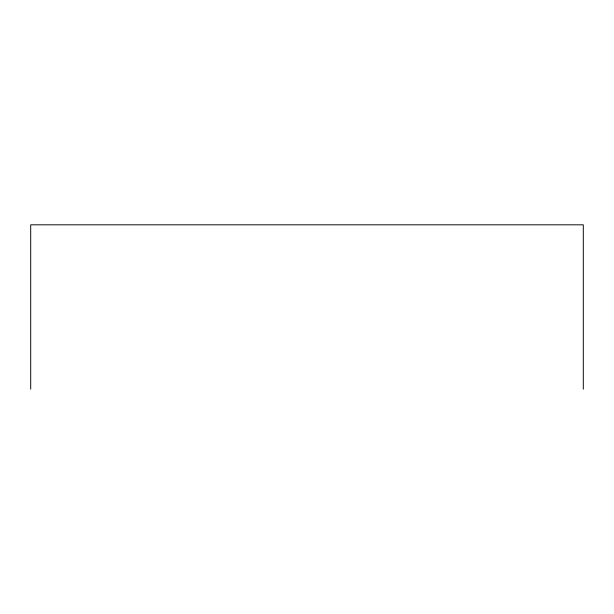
<?xml version="1.0" encoding="UTF-8"?>
<svg xmlns="http://www.w3.org/2000/svg" width="614" height="614" viewBox="0 0 614 614"><rect width="100%" height="100%" fill="white"/><g stroke="black" fill="none" stroke-linecap="round" stroke-linejoin="round"><path stroke-width="0.92" d="M583.3 389.184L583.3 224.816L30.7 224.816L30.7 389.184"/></g></svg>
